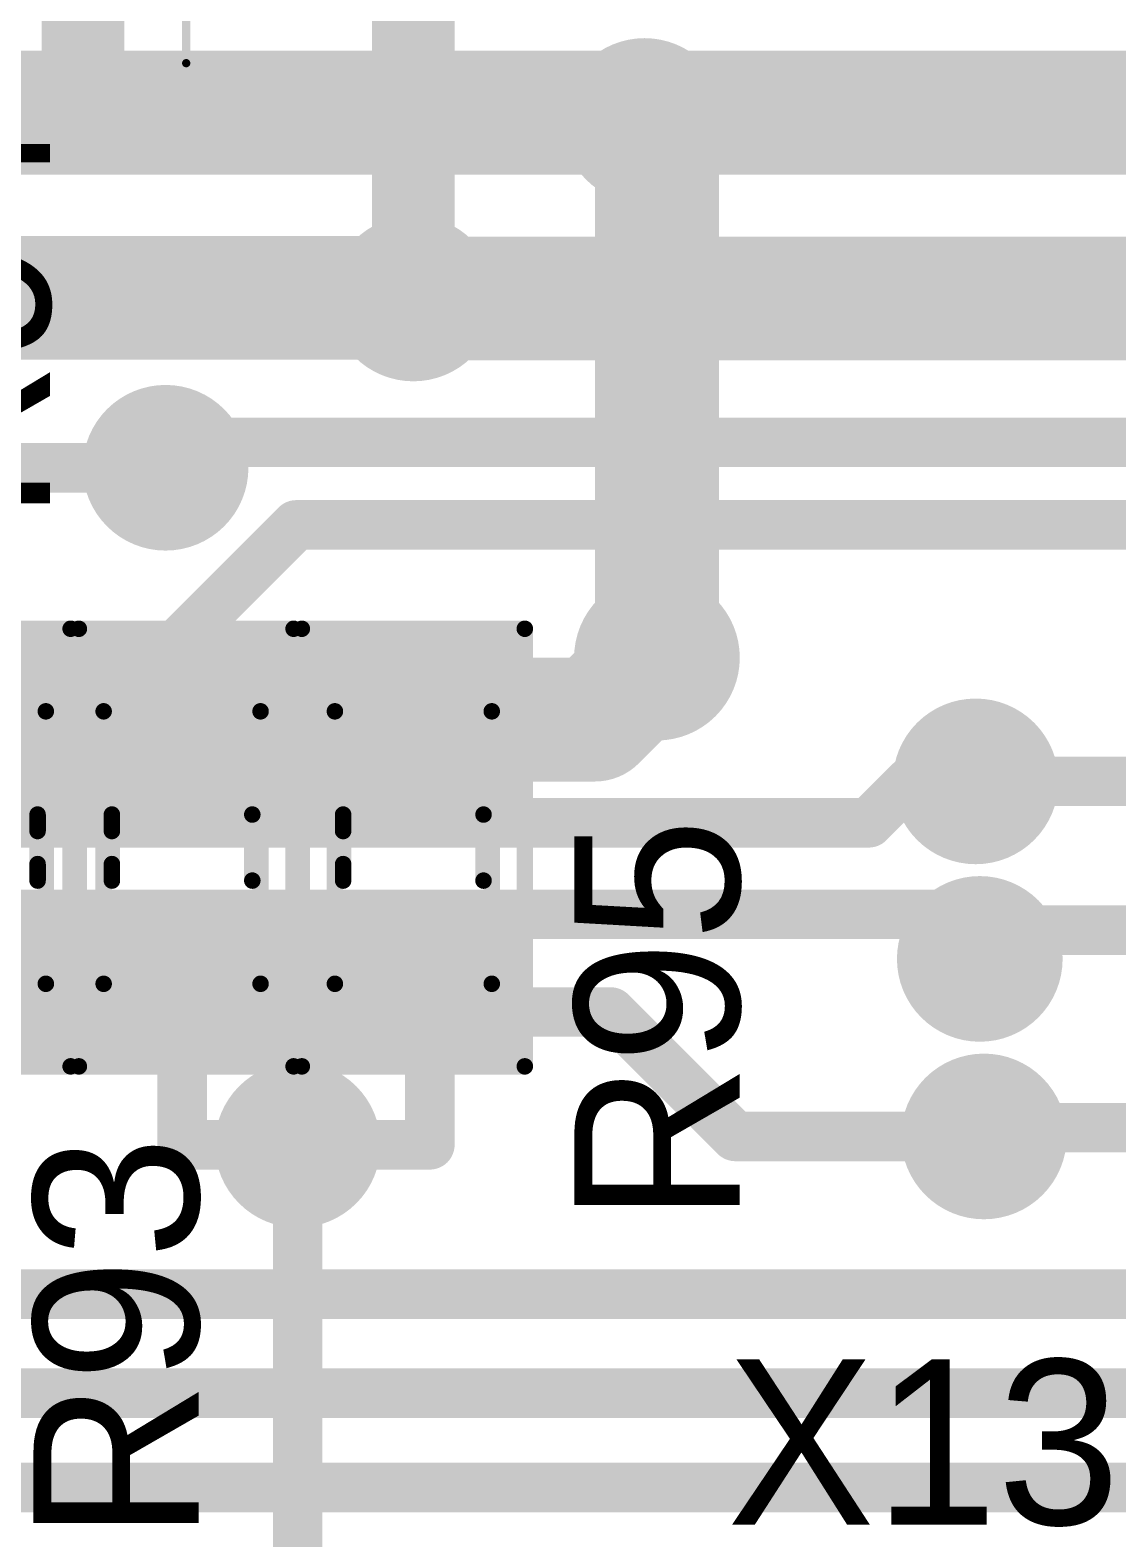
# Model space of a CAD drawing. Header units: millimetres. Extents: x 29 to 180, y 30 to 200.
# Drawn here: x 120.88 to 127.46, y 41.92 to 51.05 of the extents above; entities that cross this region are included whole.
import ezdxf

# ---------------------------------------------------------------- set-up
doc = ezdxf.new("R2010")
doc.units = ezdxf.units.MM
for name, color, linetype in [('BottomLayer', 5, 'Continuous'), ('BottomSolder', 6, 'Continuous'), ('Mechanical13', 56, 'Continuous'), ('Mechanical15', 56, 'Continuous'), ('MultiLayer', 9, 'Continuous'), ('TopLayer', 1, 'Continuous'), ('TopOverlay', 2, 'Continuous'), ('TopPaste', 8, 'Continuous'), ('TopSolder', 216, 'Continuous'), ('ViaHoleLayer', 16, 'Continuous')]:
    doc.layers.add(name, color=color, linetype=linetype)

# ---------------------------------------------------------------- blocks, each defined once
blk = doc.blocks.new('SOT23_3_153')
at = {"layer": 'Mechanical13', "const_width": 0.0999998}
for points in [[(-0.7000011399999999, 1.49999954), (0.6999985999999999, 1.49999954)], [(-0.7000011399999999, -1.49999954), (-0.7000011399999999, 1.49999954)], [(0.6999985999999999, -1.49999954), (0.6999985999999999, 1.49999954)], [(-0.7000011399999999, -1.49999954), (0.6999985999999999, -1.49999954)]]:
    blk.add_lwpolyline(points, dxfattribs=at)
at = {"layer": 'Mechanical13', "const_width": 0.0499999}
for points in [[(-0.72499982, 1.49999954, 1), (-0.67500246, 1.49999954, 1)], [(-0.72499982, 1.49999954, 1), (-0.67500246, 1.49999954, 1)], [(0.67499992, 1.49999954, 1), (0.72499728, 1.49999954, 1)], [(0.67499992, 1.49999954, 1), (0.72499728, 1.49999954, 1)], [(-0.72499982, -1.49999954, 1), (-0.67500246, -1.49999954, 1)], [(-0.72499982, -1.49999954, 1), (-0.67500246, -1.49999954, 1)], [(0.67499992, -1.49999954, 1), (0.72499728, -1.49999954, 1)], [(0.67499992, -1.49999954, 1), (0.72499728, -1.49999954, 1)]]:
    blk.add_lwpolyline(points, format="xyb", close=True, dxfattribs=at)
at = {"layer": 'Mechanical15'}
for points, const_width in [([(-1.92499996, 1.75000158), (1.92499996, 1.75000158)], 0.0499999), ([(-1.92499996, -1.74999904), (-1.92499996, 1.75000158)], 0.0499999), ([(1.92499996, -1.74999904), (1.92499996, 1.75000158)], 0.0499999), ([(0, -0.499999), (0, 0.50000154)], 0.0999998), ([(-0.499999, 0), (0.499999, 0)], 0.0999998), ([(-1.92499996, -1.74999904), (1.92499996, -1.74999904)], 0.0499999)]:
    blk.add_lwpolyline(points, dxfattribs=dict(at, const_width=const_width))
for points, const_width in [([(-1.9374993, 1.75000158, 1), (-1.91250062, 1.75000158, 1)], 0.02499868), ([(-1.9374993, 1.75000158, 1), (-1.91250062, 1.75000158, 1)], 0.02499868), ([(1.91250062, 1.75000158, 1), (1.9374993, 1.75000158, 1)], 0.02499868), ([(1.91250062, 1.75000158, 1), (1.9374993, 1.75000158, 1)], 0.02499868), ([(-0.02499868, 0.50000154, 1), (0.02499868, 0.50000154, 1)], 0.0499999), ([(-0.52499768, 0, 1), (-0.47500032, 0, 1)], 0.0499999), ([(0.47500032, 0, 1), (0.52499768, 0, 1)], 0.0499999), ([(-0.02499868, -0.499999, 1), (0.02499868, -0.499999, 1)], 0.0499999), ([(-1.9374993, -1.74999904, 1), (-1.91250062, -1.74999904, 1)], 0.02499868), ([(-1.9374993, -1.74999904, 1), (-1.91250062, -1.74999904, 1)], 0.02499868), ([(1.91250062, -1.74999904, 1), (1.9374993, -1.74999904, 1)], 0.02499868), ([(1.91250062, -1.74999904, 1), (1.9374993, -1.74999904, 1)], 0.02499868)]:
    blk.add_lwpolyline(points, format="xyb", close=True, dxfattribs=dict(at, const_width=const_width))
at = {"layer": 'TopLayer'}
for points in [[(-0.7000011399999999, 0.6500012399999999), (-0.7000011399999999, 1.25000004), (-1.69999914, 0.6500012399999999), (-1.69999914, 1.25000004)], [(1.69999914, -0.2999994), (1.69999914, 0.2999994), (0.7000011399999999, -0.2999994), (0.7000011399999999, 0.2999994)], [(-0.7000011399999999, -1.2499975), (-0.7000011399999999, -0.6499986999999999), (-1.69999914, -1.2499975), (-1.69999914, -0.6499986999999999)]]:
    blk.add_solid(points, dxfattribs=at)
at = {"layer": 'TopOverlay'}
for points, const_width in [([(-1.07499912, 1.80000148, 1), (-1.32500116, 1.80000148, 1)], 0.2499995), ([(-1.3875004, 1.80000148, 1), (-1.26250192, 1.80000148, 1)], 0.12499848), ([(-1.13749836, 1.80000148, 1), (-1.01249988, 1.80000148, 1)], 0.12499848), ([(-0.3499993, 1.49999954, 1), (-0.2499995, 1.49999954, 1)], 0.0999998), ([(0.6499986999999999, 1.49999954, 1), (0.7499985, 1.49999954, 1)], 0.0999998), ([(0.6499986999999999, 1.49999954, 1), (0.7499985, 1.49999954, 1)], 0.0999998), ([(0.6499986999999999, 0.7000011399999999, 1), (0.7499985, 0.7000011399999999, 1)], 0.0999998), ([(0.6499986999999999, -0.6999985999999999, 1), (0.7499985, -0.6999985999999999, 1)], 0.0999998), ([(-0.3499993, -1.49999954, 1), (-0.2499995, -1.49999954, 1)], 0.0999998), ([(0.6499986999999999, -1.49999954, 1), (0.7499985, -1.49999954, 1)], 0.0999998), ([(0.6499986999999999, -1.49999954, 1), (0.7499985, -1.49999954, 1)], 0.0999998)]:
    blk.add_lwpolyline(points, format="xyb", close=True, dxfattribs=dict(at, const_width=const_width))
at = {"layer": 'TopOverlay', "const_width": 0.1999996}
for points in [[(-0.2999994, 1.49999954), (0.6999985999999999, 1.49999954)], [(0.6999985999999999, 0.7000011399999999), (0.6999985999999999, 1.49999954)], [(0.6999985999999999, -1.49999954), (0.6999985999999999, -0.6999985999999999)], [(-0.2999994, -1.49999954), (0.6999985999999999, -1.49999954)]]:
    blk.add_lwpolyline(points, dxfattribs=at)
at = {"layer": 'TopPaste'}
for points in [[(-0.7000011399999999, 0.6500012399999999), (-0.7000011399999999, 1.25000004), (-1.69999914, 0.6500012399999999), (-1.69999914, 1.25000004)], [(1.69999914, -0.2999994), (1.69999914, 0.2999994), (0.7000011399999999, -0.2999994), (0.7000011399999999, 0.2999994)], [(-0.7000011399999999, -1.2499975), (-0.7000011399999999, -0.6499986999999999), (-1.69999914, -1.2499975), (-1.69999914, -0.6499986999999999)]]:
    blk.add_solid(points, dxfattribs=at)
at = {"layer": 'TopSolder'}
for points in [[(-0.59840114, 0.54840124), (-0.59840114, 1.35160004), (-1.80159914, 0.54840124), (-1.80159914, 1.35160004)], [(1.80159914, -0.4015994), (1.80159914, 0.4015994), (0.59840114, -0.4015994), (0.59840114, 0.4015994)], [(-0.59840114, -1.3515975), (-0.59840114, -0.5483987), (-1.80159914, -1.3515975), (-1.80159914, -0.5483987)]]:
    blk.add_solid(points, dxfattribs=at)
blk = doc.blocks.new('SMD_R_0603_616')
at = {"layer": 'Mechanical13', "const_width": 0.0999998}
for points in [[(-0.8249996199999999, 0.47500032), (-0.8249996199999999, -0.47500032)], [(-0.8249996199999999, 0.47500032), (0.8249996199999999, 0.47500032)], [(0.8249996199999999, 0.47500032), (0.8249996199999999, -0.47500032)], [(-0.8249996199999999, -0.47500032), (0.8249996199999999, -0.47500032)]]:
    blk.add_lwpolyline(points, dxfattribs=at)
at = {"layer": 'Mechanical13', "const_width": 0.0499999}
for points in [[(-0.8499983, 0.47500032, 1), (-0.80000094, 0.47500032, 1)], [(-0.8499983, 0.47500032, 1), (-0.80000094, 0.47500032, 1)], [(0.80000094, 0.47500032, 1), (0.8499983, 0.47500032, 1)], [(0.80000094, 0.47500032, 1), (0.8499983, 0.47500032, 1)], [(-0.8499983, -0.47500032, 1), (-0.80000094, -0.47500032, 1)], [(-0.8499983, -0.47500032, 1), (-0.80000094, -0.47500032, 1)], [(0.80000094, -0.47500032, 1), (0.8499983, -0.47500032, 1)], [(0.80000094, -0.47500032, 1), (0.8499983, -0.47500032, 1)]]:
    blk.add_lwpolyline(points, format="xyb", close=True, dxfattribs=at)
at = {"layer": 'Mechanical15', "const_width": 0.0499999}
for points in [[(-1.32500116, 0.67499992), (-1.32500116, -0.67499992)], [(-1.32500116, 0.67499992), (1.32500116, 0.67499992)], [(1.32500116, 0.67499992), (1.32500116, -0.67499992)], [(-1.32500116, -0.67499992), (1.32500116, -0.67499992)]]:
    blk.add_lwpolyline(points, dxfattribs=at)
at = {"layer": 'Mechanical15', "const_width": 0.02499868}
for points in [[(-1.3375005, 0.67499992, 1), (-1.31250182, 0.67499992, 1)], [(-1.3375005, 0.67499992, 1), (-1.31250182, 0.67499992, 1)], [(1.31250182, 0.67499992, 1), (1.3375005, 0.67499992, 1)], [(1.31250182, 0.67499992, 1), (1.3375005, 0.67499992, 1)], [(-1.3375005, -0.67499992, 1), (-1.31250182, -0.67499992, 1)], [(-1.3375005, -0.67499992, 1), (-1.31250182, -0.67499992, 1)], [(1.31250182, -0.67499992, 1), (1.3375005, -0.67499992, 1)], [(1.31250182, -0.67499992, 1), (1.3375005, -0.67499992, 1)]]:
    blk.add_lwpolyline(points, format="xyb", close=True, dxfattribs=at)
at = {"layer": 'TopLayer'}
for points in [[(-0.37500052, -0.52500022), (-0.37500052, 0.52500022), (-1.17499892, -0.52500022), (-1.17499892, 0.52500022)], [(1.17499892, -0.52500022), (1.17499892, 0.52500022), (0.37500052, -0.52500022), (0.37500052, 0.52500022)]]:
    blk.add_solid(points, dxfattribs=at)
at = {"layer": 'TopOverlay', "const_width": 0.0999998}
for points in [[(-1.32500116, 0.67499992), (1.32500116, 0.67499992)], [(-1.32500116, 0.67499992), (-1.32500116, -0.67499992)], [(1.32500116, 0.67499992), (1.32500116, -0.67499992)], [(-0.1999996, 0.42500042), (-0.0999998, 0.42500042)], [(-0.0999998, 0.42500042), (0.0999998, 0.42500042)], [(0.0999998, 0.42500042), (0.1999996, 0.42500042)], [(-0.1999996, -0.42500042), (0.1999996, -0.42500042)], [(-1.32500116, -0.67499992), (1.32500116, -0.67499992)]]:
    blk.add_lwpolyline(points, dxfattribs=at)
at = {"layer": 'TopOverlay', "const_width": 0.0499999}
for points in [[(-1.34999984, 0.67499992, 1), (-1.30000248, 0.67499992, 1)], [(-1.34999984, 0.67499992, 1), (-1.30000248, 0.67499992, 1)], [(1.30000248, 0.67499992, 1), (1.34999984, 0.67499992, 1)], [(1.30000248, 0.67499992, 1), (1.34999984, 0.67499992, 1)], [(-0.22499828, 0.42500042, 1), (-0.17500092, 0.42500042, 1)], [(-0.12499848, 0.42500042, 1), (-0.07500111999999999, 0.42500042, 1)], [(-0.12499848, 0.42500042, 1), (-0.07500111999999999, 0.42500042, 1)], [(0.07500111999999999, 0.42500042, 1), (0.12499848, 0.42500042, 1)], [(0.07500111999999999, 0.42500042, 1), (0.12499848, 0.42500042, 1)], [(0.17500092, 0.42500042, 1), (0.22499828, 0.42500042, 1)], [(-0.22499828, -0.42500042, 1), (-0.17500092, -0.42500042, 1)], [(0.17500092, -0.42500042, 1), (0.22499828, -0.42500042, 1)], [(-1.34999984, -0.67499992, 1), (-1.30000248, -0.67499992, 1)], [(-1.34999984, -0.67499992, 1), (-1.30000248, -0.67499992, 1)], [(1.30000248, -0.67499992, 1), (1.34999984, -0.67499992, 1)], [(1.30000248, -0.67499992, 1), (1.34999984, -0.67499992, 1)]]:
    blk.add_lwpolyline(points, format="xyb", close=True, dxfattribs=at)
at = {"layer": 'TopPaste'}
for points in [[(-0.37500052, -0.52500022), (-0.37500052, 0.52500022), (-1.17499892, -0.52500022), (-1.17499892, 0.52500022)], [(1.17499892, -0.52500022), (1.17499892, 0.52500022), (0.37500052, -0.52500022), (0.37500052, 0.52500022)]]:
    blk.add_solid(points, dxfattribs=at)
at = {"layer": 'TopSolder'}
for points in [[(-0.27340052, -0.6266002199999999), (-0.27340052, 0.6266002199999999), (-1.27659892, -0.6266002199999999), (-1.27659892, 0.6266002199999999)], [(1.27659892, -0.6266002199999999), (1.27659892, 0.6266002199999999), (0.27340052, -0.6266002199999999), (0.27340052, 0.6266002199999999)]]:
    blk.add_solid(points, dxfattribs=at)
blk = doc.blocks.new('SMD_R_0603_617')
at = {"layer": 'Mechanical13', "const_width": 0.0999998}
for points in [[(-0.8249996199999999, -0.47500032), (-0.8249996199999999, 0.47500032)], [(0.8249996199999999, 0.47500032), (-0.8249996199999999, 0.47500032)], [(0.8249996199999999, -0.47500032), (0.8249996199999999, 0.47500032)], [(0.8249996199999999, -0.47500032), (-0.8249996199999999, -0.47500032)]]:
    blk.add_lwpolyline(points, dxfattribs=at)
at = {"layer": 'Mechanical13', "const_width": 0.0499999}
for points in [[(-0.8499983, 0.47500032, 1), (-0.80000094, 0.47500032, 1)], [(-0.8499983, 0.47500032, 1), (-0.80000094, 0.47500032, 1)], [(0.80000094, 0.47500032, 1), (0.8499983, 0.47500032, 1)], [(0.80000094, 0.47500032, 1), (0.8499983, 0.47500032, 1)], [(-0.8499983, -0.47500032, 1), (-0.80000094, -0.47500032, 1)], [(-0.8499983, -0.47500032, 1), (-0.80000094, -0.47500032, 1)], [(0.80000094, -0.47500032, 1), (0.8499983, -0.47500032, 1)], [(0.80000094, -0.47500032, 1), (0.8499983, -0.47500032, 1)]]:
    blk.add_lwpolyline(points, format="xyb", close=True, dxfattribs=at)
at = {"layer": 'Mechanical15', "const_width": 0.0499999}
for points in [[(-1.32500116, -0.67499992), (-1.32500116, 0.67499992)], [(1.32500116, 0.67499992), (-1.32500116, 0.67499992)], [(1.32500116, -0.67499992), (1.32500116, 0.67499992)], [(1.32500116, -0.67499992), (-1.32500116, -0.67499992)]]:
    blk.add_lwpolyline(points, dxfattribs=at)
at = {"layer": 'Mechanical15', "const_width": 0.02499868}
for points in [[(-1.3375005, 0.67499992, 1), (-1.31250182, 0.67499992, 1)], [(-1.3375005, 0.67499992, 1), (-1.31250182, 0.67499992, 1)], [(1.31250182, 0.67499992, 1), (1.3375005, 0.67499992, 1)], [(1.31250182, 0.67499992, 1), (1.3375005, 0.67499992, 1)], [(-1.3375005, -0.67499992, 1), (-1.31250182, -0.67499992, 1)], [(-1.3375005, -0.67499992, 1), (-1.31250182, -0.67499992, 1)], [(1.31250182, -0.67499992, 1), (1.3375005, -0.67499992, 1)], [(1.31250182, -0.67499992, 1), (1.3375005, -0.67499992, 1)]]:
    blk.add_lwpolyline(points, format="xyb", close=True, dxfattribs=at)
at = {"layer": 'TopLayer'}
for points in [[(-0.37500052, -0.52500022), (-0.37500052, 0.52500022), (-1.17499892, -0.52500022), (-1.17499892, 0.52500022)], [(1.17499892, -0.52500022), (1.17499892, 0.52500022), (0.37500052, -0.52500022), (0.37500052, 0.52500022)]]:
    blk.add_solid(points, dxfattribs=at)
at = {"layer": 'TopOverlay', "const_width": 0.0999998}
for points in [[(1.32500116, 0.67499992), (-1.32500116, 0.67499992)], [(-1.32500116, -0.67499992), (-1.32500116, 0.67499992)], [(1.32500116, -0.67499992), (1.32500116, 0.67499992)], [(-0.0999998, 0.42500042), (-0.1999996, 0.42500042)], [(0.0999998, 0.42500042), (-0.0999998, 0.42500042)], [(0.1999996, 0.42500042), (0.0999998, 0.42500042)], [(0.1999996, -0.42500042), (-0.1999996, -0.42500042)], [(1.32500116, -0.67499992), (-1.32500116, -0.67499992)]]:
    blk.add_lwpolyline(points, dxfattribs=at)
at = {"layer": 'TopOverlay', "const_width": 0.0499999}
for points in [[(-1.34999984, 0.67499992, 1), (-1.30000248, 0.67499992, 1)], [(-1.34999984, 0.67499992, 1), (-1.30000248, 0.67499992, 1)], [(1.30000248, 0.67499992, 1), (1.34999984, 0.67499992, 1)], [(1.30000248, 0.67499992, 1), (1.34999984, 0.67499992, 1)], [(-0.22499828, 0.42500042, 1), (-0.17500092, 0.42500042, 1)], [(-0.12499848, 0.42500042, 1), (-0.07500111999999999, 0.42500042, 1)], [(-0.12499848, 0.42500042, 1), (-0.07500111999999999, 0.42500042, 1)], [(0.07500111999999999, 0.42500042, 1), (0.12499848, 0.42500042, 1)], [(0.07500111999999999, 0.42500042, 1), (0.12499848, 0.42500042, 1)], [(0.17500092, 0.42500042, 1), (0.22499828, 0.42500042, 1)], [(-0.22499828, -0.42500042, 1), (-0.17500092, -0.42500042, 1)], [(0.17500092, -0.42500042, 1), (0.22499828, -0.42500042, 1)], [(-1.34999984, -0.67499992, 1), (-1.30000248, -0.67499992, 1)], [(-1.34999984, -0.67499992, 1), (-1.30000248, -0.67499992, 1)], [(1.30000248, -0.67499992, 1), (1.34999984, -0.67499992, 1)], [(1.30000248, -0.67499992, 1), (1.34999984, -0.67499992, 1)]]:
    blk.add_lwpolyline(points, format="xyb", close=True, dxfattribs=at)
at = {"layer": 'TopPaste'}
for points in [[(-0.37500052, -0.52500022), (-0.37500052, 0.52500022), (-1.17499892, -0.52500022), (-1.17499892, 0.52500022)], [(1.17499892, -0.52500022), (1.17499892, 0.52500022), (0.37500052, -0.52500022), (0.37500052, 0.52500022)]]:
    blk.add_solid(points, dxfattribs=at)
at = {"layer": 'TopSolder'}
for points in [[(-0.27340052, -0.6266002199999999), (-0.27340052, 0.6266002199999999), (-1.27659892, -0.6266002199999999), (-1.27659892, 0.6266002199999999)], [(1.27659892, -0.6266002199999999), (1.27659892, 0.6266002199999999), (0.27340052, -0.6266002199999999), (0.27340052, 0.6266002199999999)]]:
    blk.add_solid(points, dxfattribs=at)
blk = doc.blocks.new('SMD_R_0603_618')
at = {"layer": 'Mechanical13', "const_width": 0.0999998}
for points in [[(-0.8249996199999999, 0.47500032), (-0.8249996199999999, -0.47500032)], [(-0.8249996199999999, 0.47500032), (0.8249996199999999, 0.47500032)], [(0.8249996199999999, 0.47500032), (0.8249996199999999, -0.47500032)], [(-0.8249996199999999, -0.47500032), (0.8249996199999999, -0.47500032)]]:
    blk.add_lwpolyline(points, dxfattribs=at)
at = {"layer": 'Mechanical13', "const_width": 0.0499999}
for points in [[(-0.8499983, 0.47500032, 1), (-0.80000094, 0.47500032, 1)], [(-0.8499983, 0.47500032, 1), (-0.80000094, 0.47500032, 1)], [(0.80000094, 0.47500032, 1), (0.8499983, 0.47500032, 1)], [(0.80000094, 0.47500032, 1), (0.8499983, 0.47500032, 1)], [(-0.8499983, -0.47500032, 1), (-0.80000094, -0.47500032, 1)], [(-0.8499983, -0.47500032, 1), (-0.80000094, -0.47500032, 1)], [(0.80000094, -0.47500032, 1), (0.8499983, -0.47500032, 1)], [(0.80000094, -0.47500032, 1), (0.8499983, -0.47500032, 1)]]:
    blk.add_lwpolyline(points, format="xyb", close=True, dxfattribs=at)
at = {"layer": 'Mechanical15', "const_width": 0.0499999}
for points in [[(-1.32500116, 0.67499992), (-1.32500116, -0.67499992)], [(-1.32500116, 0.67499992), (1.32500116, 0.67499992)], [(1.32500116, 0.67499992), (1.32500116, -0.67499992)], [(-1.32500116, -0.67499992), (1.32500116, -0.67499992)]]:
    blk.add_lwpolyline(points, dxfattribs=at)
at = {"layer": 'Mechanical15', "const_width": 0.02499868}
for points in [[(-1.3375005, 0.67499992, 1), (-1.31250182, 0.67499992, 1)], [(-1.3375005, 0.67499992, 1), (-1.31250182, 0.67499992, 1)], [(1.31250182, 0.67499992, 1), (1.3375005, 0.67499992, 1)], [(1.31250182, 0.67499992, 1), (1.3375005, 0.67499992, 1)], [(-1.3375005, -0.67499992, 1), (-1.31250182, -0.67499992, 1)], [(-1.3375005, -0.67499992, 1), (-1.31250182, -0.67499992, 1)], [(1.31250182, -0.67499992, 1), (1.3375005, -0.67499992, 1)], [(1.31250182, -0.67499992, 1), (1.3375005, -0.67499992, 1)]]:
    blk.add_lwpolyline(points, format="xyb", close=True, dxfattribs=at)
at = {"layer": 'TopLayer'}
for points in [[(-0.37500052, -0.52500022), (-0.37500052, 0.52500022), (-1.17499892, -0.52500022), (-1.17499892, 0.52500022)], [(1.17499892, -0.52500022), (1.17499892, 0.52500022), (0.37500052, -0.52500022), (0.37500052, 0.52500022)]]:
    blk.add_solid(points, dxfattribs=at)
at = {"layer": 'TopOverlay', "const_width": 0.0999998}
for points in [[(-1.32500116, 0.67499992), (1.32500116, 0.67499992)], [(-1.32500116, 0.67499992), (-1.32500116, -0.67499992)], [(1.32500116, 0.67499992), (1.32500116, -0.67499992)], [(-0.1999996, 0.42500042), (-0.0999998, 0.42500042)], [(-0.0999998, 0.42500042), (0.0999998, 0.42500042)], [(0.0999998, 0.42500042), (0.1999996, 0.42500042)], [(-0.1999996, -0.42500042), (0.1999996, -0.42500042)], [(-1.32500116, -0.67499992), (1.32500116, -0.67499992)]]:
    blk.add_lwpolyline(points, dxfattribs=at)
at = {"layer": 'TopOverlay', "const_width": 0.0499999}
for points in [[(-1.34999984, 0.67499992, 1), (-1.30000248, 0.67499992, 1)], [(-1.34999984, 0.67499992, 1), (-1.30000248, 0.67499992, 1)], [(1.30000248, 0.67499992, 1), (1.34999984, 0.67499992, 1)], [(1.30000248, 0.67499992, 1), (1.34999984, 0.67499992, 1)], [(-0.22499828, 0.42500042, 1), (-0.17500092, 0.42500042, 1)], [(-0.12499848, 0.42500042, 1), (-0.07500111999999999, 0.42500042, 1)], [(-0.12499848, 0.42500042, 1), (-0.07500111999999999, 0.42500042, 1)], [(0.07500111999999999, 0.42500042, 1), (0.12499848, 0.42500042, 1)], [(0.07500111999999999, 0.42500042, 1), (0.12499848, 0.42500042, 1)], [(0.17500092, 0.42500042, 1), (0.22499828, 0.42500042, 1)], [(-0.22499828, -0.42500042, 1), (-0.17500092, -0.42500042, 1)], [(0.17500092, -0.42500042, 1), (0.22499828, -0.42500042, 1)], [(-1.34999984, -0.67499992, 1), (-1.30000248, -0.67499992, 1)], [(-1.34999984, -0.67499992, 1), (-1.30000248, -0.67499992, 1)], [(1.30000248, -0.67499992, 1), (1.34999984, -0.67499992, 1)], [(1.30000248, -0.67499992, 1), (1.34999984, -0.67499992, 1)]]:
    blk.add_lwpolyline(points, format="xyb", close=True, dxfattribs=at)
at = {"layer": 'TopPaste'}
for points in [[(-0.37500052, -0.52500022), (-0.37500052, 0.52500022), (-1.17499892, -0.52500022), (-1.17499892, 0.52500022)], [(1.17499892, -0.52500022), (1.17499892, 0.52500022), (0.37500052, -0.52500022), (0.37500052, 0.52500022)]]:
    blk.add_solid(points, dxfattribs=at)
at = {"layer": 'TopSolder'}
for points in [[(-0.27340052, -0.6266002199999999), (-0.27340052, 0.6266002199999999), (-1.27659892, -0.6266002199999999), (-1.27659892, 0.6266002199999999)], [(1.27659892, -0.6266002199999999), (1.27659892, 0.6266002199999999), (0.27340052, -0.6266002199999999), (0.27340052, 0.6266002199999999)]]:
    blk.add_solid(points, dxfattribs=at)

msp = doc.modelspace()

# ---------------------------------------------------------------- linework, layer by layer
at = {"layer": 'BottomLayer'}
for points, const_width in [([(123.20000252, 49.42500148), (123.20000252, 55.9000025)], 0.499999), ([(124.60000226, 50.50000314), (124.67500084, 50.42500456)], 0.75000104), ([(124.67500084, 47.25000202), (124.67500084, 50.42500456)], 0.75000104), ([(119.10000056, 48.39999972), (121.70000044, 48.39999972)], 0.2999994), ([(125.95777704, 46.25000147999999), (126.20777654, 46.50000098)], 0.2999994), ([(126.20777654, 46.50000098), (126.30777634, 46.50000098)], 0.2999994), ([(126.30777634, 46.50000098), (126.30858152, 46.50080616)], 0.2999994), ([(126.30858152, 46.50080616), (126.60471504, 46.50080616)], 0.2999994), ([(116.65000038, 46.25000147999999), (125.95777704, 46.25000147999999)], 0.2999994), ([(115.80400258, 45.69599954), (126.35947042, 45.69599954)], 0.2999994), ([(126.35947042, 45.69599954), (126.62971626, 45.42575369999999)], 0.2999994), ([(117.45397896, 45.10397888), (124.39602248, 45.10397888)], 0.2999994), ([(124.39602248, 45.10397888), (125.14930012, 44.35070124)], 0.2999994), ([(125.14930012, 44.35070124), (126.65471748, 44.35070124)], 0.2999994), ([(122.49981596, 40.90018744), (122.49981596, 44.29997744)], 0.2999994)]:
    msp.add_lwpolyline(points, dxfattribs=dict(at, const_width=const_width))
for points, const_width in [([(124.40000266, 50.50000314, 1), (124.80000186, 50.50000314, 1)], 0.3999992), ([(124.412502, 50.50000314, 1), (124.78750252, 50.50000314, 1)], 0.37500052), ([(124.48750058, 50.42500456, 1), (124.8625011, 50.42500456, 1)], 0.37500052), ([(124.48750058, 50.42500456, 1), (124.8625011, 50.42500456, 1)], 0.37500052), ([(123.00000292, 49.42500148, 1), (123.40000212, 49.42500148, 1)], 0.3999992), ([(123.07500404, 49.42500148, 1), (123.325001, 49.42500148, 1)], 0.2499995), ([(121.50000084, 48.39999972, 1), (121.90000004, 48.39999972, 1)], 0.3999992), ([(121.62500186, 48.39999972, 1), (121.77499902, 48.39999972, 1)], 0.1499997), ([(124.47500124, 47.25000202, 1), (124.87500044, 47.25000202, 1)], 0.3999992), ([(124.48750058, 47.25000202, 1), (124.8625011, 47.25000202, 1)], 0.37500052), ([(126.40471544, 46.50080616, 1), (126.80471464, 46.50080616, 1)], 0.3999992), ([(126.13277796, 46.50000098, 1), (126.28277512, 46.50000098, 1)], 0.1499997), ([(126.13277796, 46.50000098, 1), (126.28277512, 46.50000098, 1)], 0.1499997), ([(126.23277776, 46.50000098, 1), (126.38277492, 46.50000098, 1)], 0.1499997), ([(126.23277776, 46.50000098, 1), (126.38277492, 46.50000098, 1)], 0.1499997), ([(126.23358294, 46.50080616, 1), (126.3835801, 46.50080616, 1)], 0.1499997), ([(126.23358294, 46.50080616, 1), (126.3835801, 46.50080616, 1)], 0.1499997), ([(126.52971646, 46.50080616, 1), (126.67971362, 46.50080616, 1)], 0.1499997), ([(125.88277846, 46.25000147999999, 1), (126.03277562, 46.25000147999999, 1)], 0.1499997), ([(125.88277846, 46.25000147999999, 1), (126.03277562, 46.25000147999999, 1)], 0.1499997), ([(126.28447184, 45.69599954, 1), (126.434469, 45.69599954, 1)], 0.1499997), ([(126.28447184, 45.69599954, 1), (126.434469, 45.69599954, 1)], 0.1499997), ([(126.42971666, 45.42575369999999, 1), (126.82971586, 45.42575369999999, 1)], 0.3999992), ([(126.55471768, 45.42575369999999, 1), (126.70471484, 45.42575369999999, 1)], 0.1499997), ([(124.3210239, 45.10397888, 1), (124.47102106, 45.10397888, 1)], 0.1499997), ([(124.3210239, 45.10397888, 1), (124.47102106, 45.10397888, 1)], 0.1499997), ([(126.45471788, 44.35070124, 1), (126.85471708, 44.35070124, 1)], 0.3999992), ([(122.29981636, 44.29997744, 1), (122.69981556, 44.29997744, 1)], 0.3999992), ([(125.07430154, 44.35070124, 1), (125.2242987, 44.35070124, 1)], 0.1499997), ([(125.07430154, 44.35070124, 1), (125.2242987, 44.35070124, 1)], 0.1499997), ([(126.5797189, 44.35070124, 1), (126.72971606, 44.35070124, 1)], 0.1499997), ([(122.42481738, 44.29997744, 1), (122.57481454, 44.29997744, 1)], 0.1499997)]:
    msp.add_lwpolyline(points, format="xyb", close=True, dxfattribs=dict(at, const_width=const_width))
at = {"layer": 'BottomSolder', "const_width": 0.5015992}
for points in [[(124.34920266, 50.50000314, 1), (124.85080186, 50.50000314, 1)], [(122.94920292, 49.42500148, 1), (123.45080212, 49.42500148, 1)], [(121.44920084, 48.39999972, 1), (121.95080004, 48.39999972, 1)], [(124.42420124, 47.25000202, 1), (124.92580044, 47.25000202, 1)], [(126.35391544, 46.50080616, 1), (126.85551464, 46.50080616, 1)], [(126.37891666, 45.42575369999999, 1), (126.88051586, 45.42575369999999, 1)], [(126.40391788, 44.35070124, 1), (126.90551708, 44.35070124, 1)], [(122.24901636, 44.29997744, 1), (122.75061556, 44.29997744, 1)]]:
    msp.add_lwpolyline(points, format="xyb", close=True, dxfattribs=at)
at = {"layer": 'MultiLayer', "const_width": 0.3999992}
for points in [[(124.40000266, 50.50000314, 1), (124.80000186, 50.50000314, 1)], [(123.00000292, 49.42500148, 1), (123.40000212, 49.42500148, 1)], [(121.50000084, 48.39999972, 1), (121.90000004, 48.39999972, 1)], [(124.47500124, 47.25000202, 1), (124.87500044, 47.25000202, 1)], [(126.40471544, 46.50080616, 1), (126.80471464, 46.50080616, 1)], [(126.42971666, 45.42575369999999, 1), (126.82971586, 45.42575369999999, 1)], [(126.45471788, 44.35070124, 1), (126.85471708, 44.35070124, 1)], [(122.29981636, 44.29997744, 1), (122.69981556, 44.29997744, 1)]]:
    msp.add_lwpolyline(points, format="xyb", close=True, dxfattribs=at)
at = {"layer": 'TopLayer'}
for points, const_width in [([(121.20000144, 50.55000304), (121.20000144, 52.70000382)], 0.499999), ([(109.50000198, 50.55000304), (121.20000144, 50.55000304)], 0.75000104), ([(121.20000144, 50.55000304), (132.62500018, 50.55000304)], 0.75000104), ([(120.5000003, 49.42900452), (123.19599948, 49.42900452)], 0.75000104), ([(123.19599948, 49.42900452), (123.20000252, 49.42500148)], 0.75000104), ([(123.20000252, 49.42500148), (133.67500316, 49.42500148)], 0.75000104), ([(121.70000044, 48.39999972), (121.85400318, 48.55400246)], 0.2999994), ([(121.85400318, 48.55400246), (142.14599714, 48.55400246)], 0.2999994), ([(121.80000024, 47.36297106), (122.49103264, 48.05400346)], 0.2999994), ([(122.49103264, 48.05400346), (140.6459976, 48.05400346)], 0.2999994), ([(124.30000286, 46.87500404), (124.67500084, 47.25000202)], 0.75000104), ([(121.80000024, 46.87500404), (121.80000024, 47.36297106)], 0.2999994), ([(123.20000252, 46.87500404), (124.30000286, 46.87500404)], 0.75000104), ([(126.60471504, 46.50080616), (139.59919502, 46.50080616)], 0.2999994), ([(126.62971626, 45.42575369999999), (126.8039628, 45.60000024)], 0.2999994), ([(126.8039628, 45.60000024), (138.44999996, 45.60000024)], 0.2999994), ([(121.80000024, 44.29997744), (121.80000024, 45.3250046)], 0.2999994), ([(121.80000024, 45.3250046), (123.20000252, 45.3250046)], 0.2999994), ([(123.30000232, 44.30000284), (123.30000232, 45.20000358)], 0.2999994), ([(126.65471748, 44.35070124), (126.70801938, 44.40400314)], 0.2999994), ([(126.70801938, 44.40400314), (150.29599862, 44.40400314)], 0.2999994), ([(121.80000024, 44.29997744), (122.49981596, 44.29997744)], 0.2999994), ([(122.49981596, 44.29997744), (123.29997692, 44.29997744)], 0.2999994), ([(123.29997692, 44.29997744), (123.30000232, 44.30000284)], 0.2999994), ([(108.5848984, 43.3960016), (139.99600144, 43.3960016)], 0.2999994), ([(110.96389796, 42.79600026), (142.09599978, 42.79600026)], 0.2999994), ([(111.10000132, 42.22500064), (145.2000017, 42.22500064)], 0.2999994)]:
    msp.add_lwpolyline(points, dxfattribs=dict(at, const_width=const_width))
for points, const_width in [([(121.01250118, 50.55000304, 1), (121.3875017, 50.55000304, 1)], 0.37500052), ([(121.01250118, 50.55000304, 1), (121.3875017, 50.55000304, 1)], 0.37500052), ([(124.40000266, 50.50000314, 1), (124.80000186, 50.50000314, 1)], 0.3999992), ([(121.07500296, 50.55000304, 1), (121.32499992, 50.55000304, 1)], 0.2499995), ([(123.00000292, 49.42500148, 1), (123.40000212, 49.42500148, 1)], 0.3999992), ([(123.00849922, 49.42900452, 1), (123.38349974, 49.42900452, 1)], 0.37500052), ([(123.00849922, 49.42900452, 1), (123.38349974, 49.42900452, 1)], 0.37500052), ([(123.01250226, 49.42500148, 1), (123.38750278, 49.42500148, 1)], 0.37500052), ([(123.01250226, 49.42500148, 1), (123.38750278, 49.42500148, 1)], 0.37500052), ([(121.50000084, 48.39999972, 1), (121.90000004, 48.39999972, 1)], 0.3999992), ([(121.7790046, 48.55400246, 1), (121.92900176, 48.55400246, 1)], 0.1499997), ([(121.7790046, 48.55400246, 1), (121.92900176, 48.55400246, 1)], 0.1499997), ([(121.62500186, 48.39999972, 1), (121.77499902, 48.39999972, 1)], 0.1499997), ([(122.41603406, 48.05400346, 1), (122.56603122, 48.05400346, 1)], 0.1499997), ([(122.41603406, 48.05400346, 1), (122.56603122, 48.05400346, 1)], 0.1499997), ([(124.47500124, 47.25000202, 1), (124.87500044, 47.25000202, 1)], 0.3999992), ([(124.48750058, 47.25000202, 1), (124.8625011, 47.25000202, 1)], 0.37500052), ([(121.72500166, 47.36297106, 1), (121.87499882, 47.36297106, 1)], 0.1499997), ([(121.72500166, 47.36297106, 1), (121.87499882, 47.36297106, 1)], 0.1499997), ([(123.01250226, 46.87500404, 1), (123.38750278, 46.87500404, 1)], 0.37500052), ([(124.1125026, 46.87500404, 1), (124.48750312, 46.87500404, 1)], 0.37500052), ([(124.1125026, 46.87500404, 1), (124.48750312, 46.87500404, 1)], 0.37500052), ([(121.72500166, 46.87500404, 1), (121.87499882, 46.87500404, 1)], 0.1499997), ([(126.40471544, 46.50080616, 1), (126.80471464, 46.50080616, 1)], 0.3999992), ([(126.52971646, 46.50080616, 1), (126.67971362, 46.50080616, 1)], 0.1499997), ([(126.42971666, 45.42575369999999, 1), (126.82971586, 45.42575369999999, 1)], 0.3999992), ([(126.72896422, 45.60000024, 1), (126.87896138, 45.60000024, 1)], 0.1499997), ([(126.72896422, 45.60000024, 1), (126.87896138, 45.60000024, 1)], 0.1499997), ([(126.55471768, 45.42575369999999, 1), (126.70471484, 45.42575369999999, 1)], 0.1499997), ([(121.72500166, 45.3250046, 1), (121.87499882, 45.3250046, 1)], 0.1499997), ([(121.72500166, 45.3250046, 1), (121.87499882, 45.3250046, 1)], 0.1499997), ([(123.12500394, 45.3250046, 1), (123.2750011, 45.3250046, 1)], 0.1499997), ([(123.22500374, 45.20000358, 1), (123.3750009, 45.20000358, 1)], 0.1499997), ([(126.45471788, 44.35070124, 1), (126.85471708, 44.35070124, 1)], 0.3999992), ([(122.29981636, 44.29997744, 1), (122.69981556, 44.29997744, 1)], 0.3999992), ([(126.5797189, 44.35070124, 1), (126.72971606, 44.35070124, 1)], 0.1499997), ([(126.6330208, 44.40400314, 1), (126.78301796, 44.40400314, 1)], 0.1499997), ([(126.6330208, 44.40400314, 1), (126.78301796, 44.40400314, 1)], 0.1499997), ([(121.72500166, 44.29997744, 1), (121.87499882, 44.29997744, 1)], 0.1499997), ([(121.72500166, 44.29997744, 1), (121.87499882, 44.29997744, 1)], 0.1499997), ([(122.42481738, 44.29997744, 1), (122.57481454, 44.29997744, 1)], 0.1499997), ([(122.42481738, 44.29997744, 1), (122.57481454, 44.29997744, 1)], 0.1499997), ([(123.22497834, 44.29997744, 1), (123.3749755, 44.29997744, 1)], 0.1499997), ([(123.22497834, 44.29997744, 1), (123.3749755, 44.29997744, 1)], 0.1499997), ([(123.22500374, 44.30000284, 1), (123.3750009, 44.30000284, 1)], 0.1499997), ([(123.22500374, 44.30000284, 1), (123.3750009, 44.30000284, 1)], 0.1499997)]:
    msp.add_lwpolyline(points, format="xyb", close=True, dxfattribs=dict(at, const_width=const_width))
at = {"layer": 'TopSolder', "const_width": 0.5015992}
for points in [[(124.34920266, 50.50000314, 1), (124.85080186, 50.50000314, 1)], [(122.94920292, 49.42500148, 1), (123.45080212, 49.42500148, 1)], [(121.44920084, 48.39999972, 1), (121.95080004, 48.39999972, 1)], [(124.42420124, 47.25000202, 1), (124.92580044, 47.25000202, 1)], [(126.35391544, 46.50080616, 1), (126.85551464, 46.50080616, 1)], [(126.37891666, 45.42575369999999, 1), (126.88051586, 45.42575369999999, 1)], [(126.40391788, 44.35070124, 1), (126.90551708, 44.35070124, 1)], [(122.24901636, 44.29997744, 1), (122.75061556, 44.29997744, 1)]]:
    msp.add_lwpolyline(points, format="xyb", close=True, dxfattribs=at)
at = {"layer": 'ViaHoleLayer', "const_width": 0.2499995}
for points in [[(124.47500378, 50.50000314, 1), (124.72500074, 50.50000314, 1)], [(123.07500404, 49.42500148, 1), (123.325001, 49.42500148, 1)], [(121.57500196, 48.39999972, 1), (121.82499892, 48.39999972, 1)], [(124.55000236, 47.25000202, 1), (124.79999932, 47.25000202, 1)], [(126.47971656, 46.50080616, 1), (126.72971352, 46.50080616, 1)], [(126.50471778, 45.42575369999999, 1), (126.75471474, 45.42575369999999, 1)], [(126.529719, 44.35070124, 1), (126.77971596, 44.35070124, 1)], [(122.37481748, 44.29997744, 1), (122.62481444, 44.29997744, 1)]]:
    msp.add_lwpolyline(points, format="xyb", close=True, dxfattribs=at)

# ---------------------------------------------------------------- block references
msp.add_blockref('SOT23_3_153', (119.9000015, 52.60000148))
for name, p, rotation in [('SMD_R_0603_617', (120.5000003, 46.10000432), 270), ('SMD_R_0603_616', (121.80000024, 46.10000432), 90), ('SMD_R_0603_618', (123.20000252, 46.10000432), 90)]:
    msp.add_blockref(name, p, dxfattribs=dict(rotation=rotation))

# ---------------------------------------------------------------- texts
at = {"layer": 'TopOverlay'}
for s, p in [('R94', (121.00000184, 48.07500164)), ('R95', (125.17499984, 43.82499997999999)), ('R93', (121.90000004, 41.90000002))]:
    msp.add_text(s, height=1.00000054, rotation=90, dxfattribs=at).set_placement(p)
msp.add_text('X13', height=1.00000054, dxfattribs=at).set_placement((125.10000126, 41.99999982))

doc.saveas('drawing.dxf')
